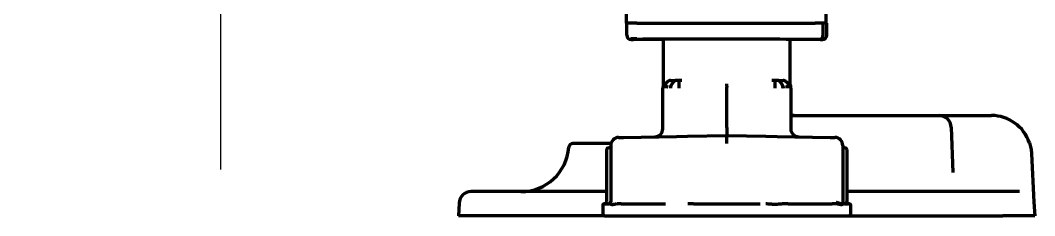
# Model space of a CAD drawing. Header units: inches. Extents: x -3022 to 7311, y 343 to 5680.
# Drawn here: x 4368 to 4621.5, y 2076.8 to 2125.5 of the extents above; entities that cross this region are included whole.
import ezdxf

# ---------------------------------------------------------------- set-up
doc = ezdxf.new("R2010")
doc.units = ezdxf.units.IN

# ---------------------------------------------------------------- blocks, each defined once
blk = doc.blocks.new('A$C0B5A562A')
at = {"color": 6}
for p, q in [((0, 50), (0, -50)), ((-50, 0), (50, 0))]:
    blk.add_line(p, q, dxfattribs=at)

msp = doc.modelspace()

# ---------------------------------------------------------------- linework, layer by layer
at = {"linetype": 'Continuous', "lineweight": 70}
for p, q in [((4519.38, 2205.29), (4519.38, 2124.79)), ((4569.38, 2124.79), (4569.38, 2205.29)), ((4521.18, 2124.79), (4519.38, 2124.79)), ((4519.53, 2121.94), (4519.53, 2124.79)), ((4522.03, 2124.79), (4521.18, 2124.79)), ((4522.03, 2124.79), (4566.58, 2124.79)), ((4567.43, 2124.79), (4566.58, 2124.79)), ((4567.58, 2124.79), (4567.43, 2124.79)), ((4569.38, 2124.79), (4567.58, 2124.79)), ((4568.57, 2124.79), (4568.57, 2121.79)), ((4568.57, 2124.79), (4568.57, 2121.79)), ((4569.38, 2124.79), (4569.53, 2124.79)), ((4569.53, 2121.8), (4569.53, 2124.79)), ((4519.53, 2121.8), (4519.53, 2121.94)), ((4520.96, 2120.79), (4521.19, 2120.79)), ((4528.65, 2120.79), (4521.19, 2120.79)), ((4528.65, 2120.79), (4521.19, 2120.79)), ((4528.65, 2120.88), (4528.65, 2109.1)), ((4567.86, 2120.79), (4559.38, 2120.79)), ((4567.86, 2120.79), (4559.38, 2120.79)), ((4560.4, 2109.1), (4560.4, 2120.79)), ((4567.87, 2120.79), (4568.1, 2120.79)), ((4529.74, 2110.25), (4528.82, 2109.3)), ((4530.44, 2110.55), (4530.75, 2110.55)), ((4531.29, 2110.27), (4530.64, 2109.33)), ((4530.64, 2109.33), (4530.64, 2109.33)), ((4530.75, 2110.55), (4531.78, 2110.57)), ((4532.51, 2110.29), (4532.51, 2109.35)), ((4532.52, 2110.58), (4533.28, 2110.6)), ((4555.78, 2110.6), (4556.54, 2110.58)), ((4556.55, 2110.29), (4556.55, 2109.35)), ((4557.27, 2110.57), (4558.31, 2110.55)), ((4557.77, 2110.27), (4558.42, 2109.33)), ((4558.31, 2110.55), (4558.62, 2110.55)), ((4558.42, 2109.33), (4558.42, 2109.33)), ((4559.32, 2110.25), (4560.24, 2109.3)), ((4528.53, 2098.48), (4528.53, 2108.6)), ((4544.53, 2098.79), (4544.53, 2108.85)), ((4560.53, 2108.6), (4560.53, 2098.48)), ((4560.53, 2101.79), (4561.38, 2101.79)), ((4561.38, 2101.79), (4566.87, 2101.79)), ((4566.87, 2101.79), (4592.08, 2101.79)), ((4592.08, 2101.79), (4597.58, 2101.79)), ((4597.58, 2101.79), (4605.8, 2101.79)), ((4605.8, 2101.79), (4610.68, 2101.79)), ((4518.68, 2096.34), (4531.97, 2096.57)), ((4531.97, 2096.57), (4534.73, 2096.62)), ((4534.73, 2096.62), (4544.42, 2096.79)), ((4544.42, 2096.79), (4544.53, 2096.79)), ((4544.53, 2096.79), (4544.63, 2096.79)), ((4544.63, 2096.79), (4554.32, 2096.62)), ((4554.32, 2096.62), (4557.08, 2096.57)), ((4557.08, 2096.57), (4570.38, 2096.34)), ((4600.58, 2098.9), (4600.98, 2087.53)), ((4515.6, 2094.79), (4506.06, 2094.79)), ((4515.54, 2094.32), (4515.54, 2080.17)), ((4517.51, 2096.32), (4518.68, 2096.34)), ((4570.38, 2096.34), (4571.55, 2096.32)), ((4573.52, 2094.32), (4573.52, 2080.17)), ((4514.54, 2093.04), (4514.54, 2093.29)), ((4514.54, 2080.29), (4514.54, 2093.04)), ((4515.04, 2093.79), (4515.29, 2093.79)), ((4573.77, 2093.79), (4574.02, 2093.79)), ((4574.52, 2093.29), (4574.52, 2093.04)), ((4574.52, 2093.04), (4574.52, 2080.29)), ((4620.66, 2092.32), (4621.3, 2080.17)), ((4514.54, 2082.79), (4480.64, 2082.79)), ((4613.32, 2082.79), (4574.52, 2082.79)), ((4617.65, 2082.79), (4613.32, 2082.79)), ((4477.64, 2079.95), (4477.48, 2076.79)), ((4513.53, 2079.29), (4513.53, 2077.29)), ((4514.03, 2079.79), (4514.04, 2079.79)), ((4514.08, 2079.79), (4515.04, 2079.79)), ((4518.17, 2079.79), (4529.19, 2079.79)), ((4536.2, 2079.79), (4552.85, 2079.79)), ((4559.87, 2079.79), (4570.89, 2079.79)), ((4574.02, 2079.79), (4574.98, 2079.79)), ((4574.52, 2080.29), (4574.5, 2080.29)), ((4574.53, 2080.18), (4574.53, 2080.18)), ((4575, 2079.79), (4574.98, 2079.79)), ((4575.03, 2079.79), (4575.02, 2079.79)), ((4575.53, 2077.29), (4575.53, 2079.29)), ((4621.3, 2080.17), (4621.48, 2076.79)), ((4514.03, 2076.79), (4477.48, 2076.79)), ((4514.03, 2076.79), (4544.53, 2076.79)), ((4544.53, 2076.79), (4575.03, 2076.79)), ((4575.03, 2076.79), (4613.49, 2076.79)), ((4621.48, 2076.79), (4613.49, 2076.79))]:
    msp.add_line(p, q, dxfattribs=at)
for centre, radius, start, end in [((4529.53, 2108.6), 1, 135.5, 180), ((4530.45, 2109.55), 1, 91, 135.5), ((4559.53, 2108.6), 1, 0, 44.5), ((4562.4, 2109.46), 2, 180.6303, 195.6901), ((4561.38, 2098.79), 3, 90, 106.401), ((4597.58, 2098.79), 3, 2, 90), ((4610.68, 2091.79), 10, 18.4467, 90), ((4526.53, 2098.48), 2, 271, 0), ((4562.53, 2098.48), 2, 180, 269), ((4506.06, 2093.79), 1, 90, 175.5883), ((4515.29, 2094.04), 0.25, 270, 0), ((4517.54, 2094.32), 2, 91, 180), ((4571.52, 2094.32), 2, 0, 89), ((4573.77, 2094.04), 0.25, 180, 270), ((4493.1, 2094.79), 12, 270, 355.5883), ((4515.04, 2093.29), 0.5, 90, 180), ((4574.02, 2093.29), 0.5, 0, 90), ((4480.64, 2079.79), 3, 90, 177), ((4514.03, 2079.29), 0.5, 90, 180), ((4514.04, 2080.29), 0.5, 270, 0), ((4515.04, 2080.29), 0.5, 270, 0), ((4574.02, 2080.29), 0.5, 180, 270), ((4575.03, 2079.29), 0.5, 0, 90), ((4514.03, 2077.29), 0.5, 180, 270), ((4575.03, 2077.29), 0.5, 270, 0)]:
    msp.add_arc(centre, radius, start, end, dxfattribs=at)
for centre, major_axis, ratio, start_param, end_param in [((4520.53, 2121.8), (1, 0), 0.999995, 3.141593, 4.709304), ((4568.53, 2121.8), (1, 0), 0.999995, 4.715474, 6.283185), ((4522.03, 2120.93), (-1.5, 0), 0.003085, 4.712398, 6.283195), ((4522.03, 2120.79), (-1.5, 0), 0.003085, 0.00001, 0.785408), ((4544.53, 2120.79), (-21, 0.06), 0.003085, 3.927, 6.996876), ((4567.86, 2121.79), (0, 1), 0.7071, 3.141593, 4.712389), ((4567.86, 2121.79), (0, 1), 0.7071, 3.141593, 4.712389), ((4567.03, 2120.79), (1.5, 0), 0.003085, 5.497778, 6.283176), ((4530.11, 2108.61), (0.01, -1), 0.707088, 3.925849, 4.705112), ((4531.15, 2108.63), (0.017, -1), 0.707053, 3.92082, 4.700056), ((4532.53, 2108.64), (0.01, -1), 0.017451, 3.926954, 4.712206), ((4556.52, 2109.58), (-0.017, -1), 0.01745, 2.356346, 3.141594), ((4557.91, 2108.63), (-0.017, -1), 0.707053, 1.583129, 2.362365), ((4558.6, 2109.55), (0, 1), 1, 5.48906, 6.265732), ((4558.94, 2108.61), (-0.01, -1), 0.707088, 1.578072, 2.357338)]:
    msp.add_ellipse(centre, major_axis=major_axis, ratio=ratio, start_param=start_param, end_param=end_param, dxfattribs=at)
for points, knots in [([(4528.65, 2109.46), (4528.65, 2109.39), (4528.65, 2109.25), (4528.62, 2109.09), (4528.6, 2108.99), (4528.59, 2108.94), (4528.58, 2108.93), (4528.58, 2108.93), (4528.58, 2108.92), (4528.58, 2108.92), (4528.58, 2108.91), (4528.57, 2108.9), (4528.58, 2108.91)], [0, 0, 0, 0, 0.234616, 0.429607, 0.536879, 0.560137, 0.572426, 0.583684, 0.600883, 0.637115, 0.75169, 1, 1, 1, 1]), ([(4529.61, 2109.31), (4529.61, 2109.31), (4529.61, 2109.31), (4529.59, 2109.29), (4529.56, 2109.24), (4529.52, 2109.16), (4529.49, 2109.08), (4529.46, 2108.99), (4529.44, 2108.9), (4529.42, 2108.8), (4529.41, 2108.71), (4529.41, 2108.64), (4529.41, 2108.61)], [0, 0, 0, 0, 0.000028, 0.000028, 0.125025, 0.250021, 0.375018, 0.500014, 0.625011, 0.750007, 0.875004, 1, 1, 1, 1]), ([(4531.29, 2110.27), (4531.32, 2110.32), (4531.36, 2110.36), (4531.42, 2110.41), (4531.43, 2110.43), (4531.46, 2110.46), (4531.47, 2110.46), (4531.5, 2110.48), (4531.51, 2110.48), (4531.56, 2110.52), (4531.6, 2110.53), (4531.66, 2110.55), (4531.67, 2110.56), (4531.69, 2110.56), (4531.69, 2110.56), (4531.69, 2110.56), (4531.7, 2110.56), (4531.71, 2110.56), (4531.74, 2110.57), (4531.76, 2110.57), (4531.78, 2110.57)], [0, 0, 0, 0, 0.25, 0.25, 0.375, 0.375, 0.4375, 0.4375, 0.5, 0.5, 0.75, 0.75, 0.8125, 0.828125, 0.828125, 0.84375, 0.84375, 0.875, 0.875, 1, 1, 1, 1]), ([(4531.78, 2110.57), (4531.83, 2110.57), (4531.88, 2110.57), (4531.97, 2110.57), (4532, 2110.57), (4532.04, 2110.57), (4532.06, 2110.57), (4532.09, 2110.57), (4532.1, 2110.57), (4532.18, 2110.58), (4532.25, 2110.58), (4532.35, 2110.58), (4532.38, 2110.58), (4532.45, 2110.58), (4532.48, 2110.58), (4532.52, 2110.58)], [0, 0, 0, 0, 0.25, 0.25, 0.375, 0.375, 0.4375, 0.4375, 0.5, 0.5, 0.75, 0.75, 0.875, 0.875, 1, 1, 1, 1]), ([(4532.51, 2110.29), (4532.51, 2110.34), (4532.51, 2110.42), (4532.51, 2110.48), (4532.51, 2110.53), (4532.51, 2110.55), (4532.51, 2110.57), (4532.51, 2110.57), (4532.51, 2110.57), (4532.51, 2110.58), (4532.51, 2110.58), (4532.51, 2110.58), (4532.52, 2110.58), (4532.52, 2110.58)], [0, 0, 0, 0, 0.25, 0.5, 0.5, 0.75, 0.75, 0.8125, 0.84375, 0.84375, 0.875, 0.875, 1, 1, 1, 1]), ([(4532.51, 2109.35), (4532.51, 2109.3), (4532.51, 2109.25), (4532.51, 2109.17), (4532.51, 2109.14), (4532.51, 2109.08), (4532.51, 2109.05), (4532.51, 2108.96), (4532.51, 2108.9), (4532.51, 2108.81), (4532.51, 2108.77), (4532.51, 2108.73), (4532.51, 2108.72), (4532.51, 2108.71), (4532.51, 2108.7), (4532.51, 2108.67), (4532.51, 2108.66), (4532.51, 2108.64)], [0, 0, 0, 0, 0.25, 0.25, 0.375, 0.375, 0.5, 0.5, 0.75, 0.75, 0.875, 0.875, 0.90625, 0.90625, 0.9375, 0.9375, 1, 1, 1, 1]), ([(4544.53, 2109.14), (4544.53, 2109.23), (4544.53, 2109.32), (4544.53, 2109.47), (4544.53, 2109.54), (4544.53, 2109.63), (4544.53, 2109.66), (4544.53, 2109.68), (4544.53, 2109.69), (4544.53, 2109.7), (4544.53, 2109.7), (4544.53, 2109.71)], [0, 0, 0, 0, 0.5, 0.5, 0.75, 0.875, 0.9375, 0.9375, 0.96875, 0.96875, 1, 1, 1, 1]), ([(4544.53, 2109.14), (4544.53, 2109.14), (4544.53, 2109.14), (4544.53, 2109.11), (4544.53, 2109.07), (4544.53, 2109), (4544.53, 2108.92), (4544.53, 2108.88), (4544.53, 2108.85)], [0, 0, 0, 0, 0.000031, 0.000031, 0.250024, 0.500016, 0.750008, 1, 1, 1, 1]), ([(4556.54, 2110.58), (4556.56, 2110.58), (4556.57, 2110.58), (4556.61, 2110.58), (4556.63, 2110.58), (4556.66, 2110.58), (4556.68, 2110.58), (4556.71, 2110.58), (4556.76, 2110.58), (4556.81, 2110.58), (4556.86, 2110.58), (4556.87, 2110.58), (4556.91, 2110.58), (4556.92, 2110.58), (4557, 2110.57), (4557.06, 2110.57), (4557.14, 2110.57), (4557.17, 2110.57), (4557.22, 2110.57), (4557.25, 2110.57), (4557.27, 2110.57)], [0, 0, 0, 0, 0.0625, 0.0625, 0.125, 0.125, 0.1875, 0.1875, 0.25, 0.375, 0.375, 0.4375, 0.4375, 0.5, 0.5, 0.75, 0.75, 0.875, 0.875, 1, 1, 1, 1]), ([(4556.55, 2109.35), (4556.55, 2109.3), (4556.55, 2109.25), (4556.55, 2109.14), (4556.55, 2109.08), (4556.55, 2108.96), (4556.55, 2108.9), (4556.55, 2108.77), (4556.55, 2108.71), (4556.55, 2108.64)], [0, 0, 0, 0, 0.25, 0.25, 0.5, 0.5, 0.75, 0.75, 1, 1, 1, 1]), ([(4557.77, 2110.27), (4557.73, 2110.32), (4557.7, 2110.36), (4557.65, 2110.41), (4557.64, 2110.42), (4557.62, 2110.43), (4557.61, 2110.44), (4557.58, 2110.46), (4557.56, 2110.48), (4557.5, 2110.52), (4557.45, 2110.53), (4557.4, 2110.55), (4557.38, 2110.56), (4557.37, 2110.56), (4557.36, 2110.56), (4557.36, 2110.56), (4557.35, 2110.56), (4557.35, 2110.56), (4557.32, 2110.57), (4557.3, 2110.57), (4557.27, 2110.57)], [0, 0, 0, 0, 0.25, 0.25, 0.3125, 0.3125, 0.375, 0.375, 0.5, 0.5, 0.75, 0.75, 0.8125, 0.828125, 0.828125, 0.84375, 0.84375, 0.875, 0.875, 1, 1, 1, 1]), ([(4559.45, 2109.31), (4559.45, 2109.31), (4559.45, 2109.31), (4559.46, 2109.29), (4559.49, 2109.24), (4559.53, 2109.16), (4559.57, 2109.08), (4559.6, 2108.99), (4559.62, 2108.9), (4559.64, 2108.8), (4559.65, 2108.71), (4559.65, 2108.64), (4559.65, 2108.61)], [0, 0, 0, 0, 0.00004, 0.00004, 0.125035, 0.25003, 0.375025, 0.50002, 0.625015, 0.75001, 0.875005, 1, 1, 1, 1]), ([(4528.57, 2108.89), (4528.57, 2108.89), (4528.57, 2108.9), (4528.57, 2108.9), (4528.57, 2108.9), (4528.57, 2108.9)], [0, 0, 0, 0, 0.314524, 0.691066, 1, 1, 1, 1]), ([(4544.53, 2098.79), (4544.53, 2098.74), (4544.53, 2098.63), (4544.53, 2098.46), (4544.53, 2098.3), (4544.53, 2098.14), (4544.53, 2097.99), (4544.53, 2097.84), (4544.53, 2097.7), (4544.53, 2097.56), (4544.53, 2097.44), (4544.53, 2097.32), (4544.53, 2097.21), (4544.53, 2097.12), (4544.53, 2097.03), (4544.53, 2096.96), (4544.53, 2096.9), (4544.53, 2096.85), (4544.53, 2096.82), (4544.53, 2096.8), (4544.53, 2096.79), (4544.53, 2096.79)], [0, 0, 0, 0, 0.052794, 0.105589, 0.158383, 0.211178, 0.263972, 0.316766, 0.369561, 0.422355, 0.47515, 0.527944, 0.580739, 0.633533, 0.686327, 0.739122, 0.791916, 0.844711, 0.897505, 0.950299, 1, 1, 1, 1]), ([(4544.53, 2094.79), (4544.53, 2094.81), (4544.53, 2094.82), (4544.53, 2094.86), (4544.53, 2094.87), (4544.53, 2094.92), (4544.53, 2094.96), (4544.53, 2095.05), (4544.53, 2095.18), (4544.53, 2095.31), (4544.53, 2095.4), (4544.53, 2095.43), (4544.53, 2095.5), (4544.53, 2095.53), (4544.53, 2095.68), (4544.53, 2095.79), (4544.53, 2095.96), (4544.53, 2096.01), (4544.53, 2096.08), (4544.53, 2096.11), (4544.53, 2096.16), (4544.53, 2096.18), (4544.53, 2096.3), (4544.53, 2096.38), (4544.53, 2096.47), (4544.53, 2096.49), (4544.53, 2096.51), (4544.53, 2096.52), (4544.53, 2096.54), (4544.53, 2096.58), (4544.53, 2096.61), (4544.53, 2096.69), (4544.53, 2096.73), (4544.53, 2096.76), (4544.53, 2096.77), (4544.53, 2096.77), (4544.53, 2096.78), (4544.53, 2096.79), (4544.53, 2096.79), (4544.53, 2096.79)], [0, 0, 0, 0, 0.015666, 0.015666, 0.031332, 0.031332, 0.062663, 0.062663, 0.125326, 0.187989, 0.187989, 0.219321, 0.219321, 0.250653, 0.250653, 0.375979, 0.375979, 0.438642, 0.438642, 0.469974, 0.469974, 0.501305, 0.501305, 0.626631, 0.626631, 0.657963, 0.657963, 0.673629, 0.673629, 0.689295, 0.751958, 0.751958, 0.877284, 0.877284, 0.908616, 0.908616, 0.939947, 0.939947, 1, 1, 1, 1]), ([(4514.08, 2079.79), (4514.07, 2079.79), (4514.07, 2079.79), (4514.06, 2079.79), (4514.05, 2079.79), (4514.05, 2079.79)], [0, 0, 0, 0, 0.5, 0.5, 1, 1, 1, 1]), ([(4517.16, 2079.73), (4517.04, 2079.71), (4516.92, 2079.69), (4516.7, 2079.65), (4516.59, 2079.62), (4516.39, 2079.58), (4516.29, 2079.56), (4516.18, 2079.55), (4516.15, 2079.54), (4516.11, 2079.54), (4516.09, 2079.54), (4516.02, 2079.53), (4515.94, 2079.53), (4515.87, 2079.53), (4515.79, 2079.54), (4515.76, 2079.54), (4515.69, 2079.56), (4515.66, 2079.56), (4515.61, 2079.58), (4515.59, 2079.58), (4515.56, 2079.59), (4515.55, 2079.6), (4515.48, 2079.62), (4515.43, 2079.65), (4515.34, 2079.69), (4515.3, 2079.71), (4515.27, 2079.73)], [0, 0, 0, 0, 0.125, 0.125, 0.25, 0.25, 0.375, 0.375, 0.40625, 0.40625, 0.4375, 0.4375, 0.5, 0.5625, 0.5625, 0.625, 0.625, 0.6875, 0.6875, 0.71875, 0.71875, 0.75, 0.75, 0.875, 0.875, 1, 1, 1, 1]), ([(4518.17, 2079.79), (4518, 2079.79), (4517.83, 2079.79), (4517.58, 2079.77), (4517.49, 2079.77), (4517.33, 2079.75), (4517.24, 2079.74), (4517.16, 2079.73)], [0, 0, 0, 0, 0.5, 0.5, 0.75, 0.75, 1, 1, 1, 1]), ([(4536.2, 2079.79), (4535.97, 2079.79), (4535.73, 2079.79), (4535.38, 2079.78), (4535.26, 2079.77), (4535.02, 2079.76), (4534.91, 2079.76), (4534.79, 2079.75)], [0, 0, 0, 0, 0.5, 0.5, 0.75, 0.75, 1, 1, 1, 1]), ([(4558.72, 2079.75), (4558.64, 2079.74), (4558.56, 2079.73), (4558.39, 2079.72), (4558.3, 2079.71), (4558.05, 2079.68), (4557.88, 2079.67), (4557.52, 2079.64), (4557.34, 2079.62), (4557.07, 2079.61), (4556.98, 2079.6), (4556.79, 2079.6), (4556.6, 2079.6), (4556.42, 2079.6), (4556.23, 2079.6), (4556.13, 2079.61), (4555.94, 2079.62), (4555.84, 2079.62), (4555.65, 2079.64), (4555.55, 2079.64), (4555.26, 2079.67), (4555.06, 2079.68), (4554.67, 2079.72), (4554.47, 2079.73), (4554.27, 2079.75)], [0, 0, 0, 0, 0.0625, 0.0625, 0.125, 0.125, 0.25, 0.25, 0.375, 0.375, 0.4375, 0.4375, 0.5, 0.5625, 0.5625, 0.625, 0.625, 0.6875, 0.6875, 0.75, 0.75, 0.875, 0.875, 1, 1, 1, 1]), ([(4559.87, 2079.79), (4559.68, 2079.79), (4559.49, 2079.79), (4559.2, 2079.78), (4559.1, 2079.77), (4558.91, 2079.76), (4558.82, 2079.76), (4558.72, 2079.75)], [0, 0, 0, 0, 0.5, 0.5, 0.75, 0.75, 1, 1, 1, 1]), ([(4571.9, 2079.73), (4571.81, 2079.74), (4571.73, 2079.75), (4571.56, 2079.77), (4571.48, 2079.77), (4571.31, 2079.78), (4571.23, 2079.79), (4571.06, 2079.79), (4570.98, 2079.79), (4570.89, 2079.79)], [0, 0, 0, 0, 0.25, 0.25, 0.5, 0.5, 0.75, 0.75, 1, 1, 1, 1]), ([(4573.52, 2080.17), (4573.52, 2080.13), (4573.51, 2080.09), (4573.48, 2080.02), (4573.47, 2080), (4573.44, 2079.96), (4573.42, 2079.94), (4573.38, 2079.9), (4573.36, 2079.88), (4573.31, 2079.84), (4573.29, 2079.82), (4573.24, 2079.8), (4573.23, 2079.8), (4573.2, 2079.79), (4573.18, 2079.78), (4573.13, 2079.77), (4573.1, 2079.77), (4573.02, 2079.77), (4572.98, 2079.77), (4572.9, 2079.78), (4572.85, 2079.8), (4572.76, 2079.82), (4572.71, 2079.84), (4572.63, 2079.87), (4572.61, 2079.88), (4572.55, 2079.9), (4572.53, 2079.91), (4572.45, 2079.94), (4572.39, 2079.96), (4572.27, 2080), (4572.21, 2080.02), (4572.03, 2080.09), (4571.9, 2080.13), (4571.76, 2080.17)], [0, 0, 0, 0, 0.125, 0.125, 0.1875, 0.1875, 0.25, 0.25, 0.3125, 0.3125, 0.375, 0.375, 0.40625, 0.40625, 0.4375, 0.4375, 0.5, 0.5, 0.5625, 0.5625, 0.625, 0.625, 0.6875, 0.6875, 0.71875, 0.71875, 0.75, 0.75, 0.8125, 0.8125, 0.875, 0.875, 1, 1, 1, 1]), ([(4573.78, 2079.73), (4573.75, 2079.71), (4573.72, 2079.69), (4573.63, 2079.65), (4573.58, 2079.62), (4573.47, 2079.58), (4573.4, 2079.56), (4573.32, 2079.55), (4573.3, 2079.54), (4573.27, 2079.54), (4573.25, 2079.54), (4573.19, 2079.53), (4573.12, 2079.53), (4573.03, 2079.53), (4572.95, 2079.54), (4572.9, 2079.54), (4572.81, 2079.56), (4572.77, 2079.56), (4572.69, 2079.58), (4572.67, 2079.58), (4572.62, 2079.59), (4572.59, 2079.6), (4572.47, 2079.62), (4572.36, 2079.65), (4572.14, 2079.69), (4572.02, 2079.71), (4571.9, 2079.73)], [0, 0, 0, 0, 0.125, 0.125, 0.25, 0.25, 0.375, 0.375, 0.40625, 0.40625, 0.4375, 0.4375, 0.5, 0.5625, 0.5625, 0.625, 0.625, 0.6875, 0.6875, 0.71875, 0.71875, 0.75, 0.75, 0.875, 0.875, 1, 1, 1, 1]), ([(4574.02, 2079.79), (4573.98, 2079.79), (4573.94, 2079.79), (4573.89, 2079.77), (4573.87, 2079.77), (4573.83, 2079.75), (4573.8, 2079.74), (4573.78, 2079.73)], [0, 0, 0, 0, 0.5, 0.5, 0.75, 0.75, 1, 1, 1, 1]), ([(4574.52, 2080.29), (4574.52, 2080.26), (4574.52, 2080.23), (4574.53, 2080.16), (4574.54, 2080.13), (4574.57, 2080.07), (4574.58, 2080.04), (4574.62, 2079.99), (4574.64, 2079.96), (4574.68, 2079.92), (4574.71, 2079.89), (4574.76, 2079.86), (4574.79, 2079.84), (4574.85, 2079.82), (4574.89, 2079.81), (4574.95, 2079.8), (4574.98, 2079.79), (4575.02, 2079.79)], [0, 0, 0, 0, 0.125, 0.125, 0.25, 0.25, 0.375, 0.375, 0.5, 0.5, 0.625, 0.625, 0.75, 0.75, 0.875, 0.875, 1, 1, 1, 1]), ([(4574.52, 2080.29), (4574.52, 2080.26), (4574.52, 2080.23), (4574.53, 2080.16), (4574.54, 2080.13), (4574.56, 2080.07), (4574.58, 2080.04), (4574.61, 2079.99), (4574.64, 2079.97), (4574.68, 2079.92), (4574.7, 2079.9), (4574.76, 2079.86), (4574.79, 2079.85), (4574.85, 2079.82), (4574.88, 2079.81), (4574.94, 2079.8), (4574.97, 2079.79), (4575, 2079.79)], [0, 0, 0, 0, 0.125, 0.125, 0.25, 0.25, 0.375, 0.375, 0.5, 0.5, 0.625, 0.625, 0.75, 0.75, 0.875, 0.875, 1, 1, 1, 1])]:
    msp.add_open_spline(points, degree=3, knots=knots, dxfattribs=at)
for points, degree in [([(4530.64, 2109.33), (4530.63, 2109.31), (4530.6, 2109.26), (4530.56, 2109.18), (4530.52, 2109.1), (4530.49, 2109.01), (4530.47, 2108.92), (4530.45, 2108.82), (4530.45, 2108.72), (4530.44, 2108.66), (4530.44, 2108.63)], 3), ([(4558.42, 2109.33), (4558.43, 2109.31), (4558.46, 2109.26), (4558.5, 2109.18), (4558.54, 2109.1), (4558.56, 2109.01), (4558.59, 2108.92), (4558.6, 2108.82), (4558.61, 2108.72), (4558.61, 2108.66), (4558.61, 2108.63)], 3), ([(4560.46, 2108.93), (4560.51, 2108.87), (4560.48, 2108.92)], 2), ([(4620.16, 2094.96), (4620.24, 2094.74), (4620.36, 2094.31), (4620.51, 2093.65), (4620.61, 2092.99), (4620.65, 2092.54), (4620.66, 2092.32)], 3), ([(4514.05, 2079.79), (4514.05, 2079.79), (4514.04, 2079.79), (4514.04, 2079.79)], 3), ([(4574.52, 2080.2), (4574.51, 2080.29)], 1), ([(4575.02, 2079.79), (4575.01, 2079.79), (4575.01, 2079.79), (4575, 2079.79)], 3)]:
    msp.add_open_spline(points, degree=degree, dxfattribs=at)

# ---------------------------------------------------------------- block references
msp.add_blockref('A$C0B5A562A', (4417.98, 2138.29))

doc.saveas('drawing.dxf')
